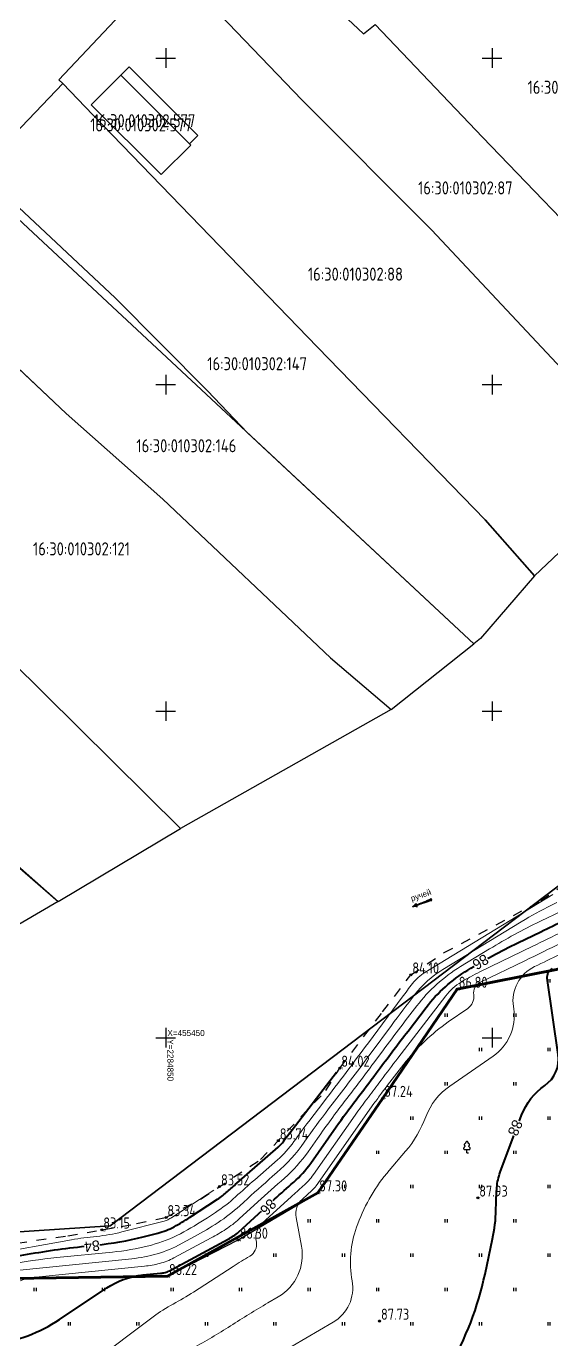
# Model space of a CAD drawing. Header units: metres. Extents: x 2284092 to 2335310, y 454860 to 483236.
# Drawn here: x 2284828.6 to 2284909.1, y 455403.7 to 455604.9 of the extents above; entities that cross this region are included whole.
import ezdxf
from ezdxf.enums import TextEntityAlignment as Align

# ---------------------------------------------------------------- set-up
doc = ezdxf.new("R2010")
doc.units = ezdxf.units.M
doc.header["$PDMODE"] = 32
doc.header["$PDSIZE"] = 0.3
doc.linetypes.add('ЛИНИЯ_1.5-1.5', pattern=[3, 1.5, -1.5])
for name, color, linetype in [('-_линия', 7, 'Continuous'), ('0 @ 0.5', 7, 'Continuous'), ('b', 7, 'Continuous'), ('D', 1, 'Continuous'), ('Eg.14_Ограждения', 7, 'Continuous'), ('Eg.14_Ограждения1', 7, 'Continuous'), ('INHABITED', 14, 'Continuous'), ('LABELS', 254, 'Continuous'), ('MUNICIPAL', 14, 'Continuous'), ('P', 94, 'Continuous'), ('Pr', 7, 'Continuous'), ('T', 7, 'Continuous'), ('КОД', 7, 'Continuous')]:
    doc.layers.add(name, color=color, linetype=linetype)
doc.styles.add('pragmai.shx2', font='pragmai.shx', dxfattribs={"height": 1.6})
doc.styles.get("Standard").update_dxf_attribs({"font": 'eskdu.shx'})
doc.styles.add('Рубленый (Р-131)', font='p131.ttf')
doc.linetypes.add('ЛИНИЯ_СВЯЗИ', pattern='A,4.5,[133,ltypeshp.shx,S=0.2,R=0,X=-0.2,Y=0],1e-05,[133,ltypeshp.shx,S=0.15,R=0,X=-0.15,Y=0],1e-05,[133,ltypeshp.shx,S=0.1,R=0,X=-0.1,Y=0],1e-05,[133,ltypeshp.shx,S=0.05,R=0,X=-0.05,Y=0],4.5,-2', length=11.00003)

# ---------------------------------------------------------------- blocks, each defined once
blk = doc.blocks.new('Крест сетки')
at = {"color": 72, "linetype": 'Continuous'}
for p, q in [((-3, 0), (3, 0)), ((0, 3), (0, -3))]:
    blk.add_line(p, q, dxfattribs=at)
blk = doc.blocks.new('Штриховка Луговая растительность')
at = {"color": 3, "linetype": 'Continuous'}
for p, q in [((-0.4, 1), (-0.4, 0)), ((0.4, 0), (0.4, 1))]:
    blk.add_line(p, q, dxfattribs=at)
blk = doc.blocks.new('Направление течения')
at = {"linetype": 'Continuous'}
h = blk.add_hatch(color=0, dxfattribs=at)
edge = h.paths.add_edge_path()
edge.add_arc((-0.03, 2.33), 1.04, 241.8876, 266.7395)
edge.add_spline(control_points=[(-0.09, 1.3), (-0.09, 1.51), (-0.11, 2.34), (-0.14, 4.01), (-0.23, 5.45), (-0.28, 6.27)], knot_values=[0, 0, 0, 0, 0.625751, 2.516384, 4.981065, 4.981065, 4.981065, 4.981065], degree=3, periodic=0)
edge.add_arc((-0.05, 6.62), 0.414, 235.3367, 276.6842)
edge.add_arc((0.05, 6.62), 0.414, 263.3158, 304.6633)
edge.add_spline(control_points=[(0.28, 6.27), (0.23, 5.45), (0.14, 4.01), (0.11, 2.34), (0.09, 1.51), (0.09, 1.3)], knot_values=[0, 0, 0, 0, 2.464681, 4.355314, 4.981065, 4.981065, 4.981065, 4.981065], degree=3, periodic=0)
edge.add_arc((0.03, 2.33), 1.04, 273.2605, 298.1124)
edge.add_spline(control_points=[(0.52, 1.42), (0.39, 1.22), (0.12, 0.79), (0.04, 0.28), (0, 0)], knot_values=[0, 0, 0, 0, 0.685038, 1.525237, 1.525237, 1.525237, 1.525237], degree=3, periodic=0)
edge.add_spline(control_points=[(0, 0), (-0.04, 0.28), (-0.12, 0.79), (-0.39, 1.22), (-0.52, 1.42)], knot_values=[0, 0, 0, 0, 0.840199, 1.525237, 1.525237, 1.525237, 1.525237], degree=3, periodic=0)
at = {"color": 0, "linetype": 'Continuous'}
blk.add_line((0, 0), (0, 6.2), dxfattribs=at)
for centre, radius, start, end in [((-0.05, 6.62), 0.414, 235.3367, 276.6842), ((0.05, 6.62), 0.414, 263.3158, 304.6633), ((-0.03, 2.33), 1.04, 241.8876, 266.7395), ((0.03, 2.33), 1.04, 273.2605, 298.1124)]:
    blk.add_arc(centre, radius, start, end, dxfattribs=at)
for points in [[(-0.09, 1.3), (-0.1, 1.92), (-0.15, 3.81), (-0.28, 6.27)], [(0.09, 1.3), (0.1, 1.92), (0.15, 3.81), (0.28, 6.27)], [(0, 0), (-0.19, 0.82), (-0.52, 1.42)], [(0, 0), (0.19, 0.82), (0.52, 1.42)]]:
    blk.add_spline(points, degree=3, dxfattribs=at)
blk = doc.blocks.new('Дерево Лиственное')
at = {"color": 0, "linetype": 'Continuous'}
for q in [(0, 1), (0.5, 0)]:
    blk.add_line((0, 0), q, dxfattribs=at)
at = {"color": 0, "linetype": 'Continuous', "flags": 128}
blk.add_lwpolyline([(0, 3.5), (-0.07, 3.49), (-0.17, 3.46), (-0.25, 3.41), (-0.31, 3.33), (-0.36, 3.23), (-0.38, 3.15), (-0.38, 3.05), (-0.38, 3), (-0.4, 2.97), (-0.43, 2.94), (-0.49, 2.9), (-0.58, 2.87), (-0.67, 2.81), (-0.74, 2.74), (-0.78, 2.66), (-0.8, 2.56), (-0.79, 2.46), (-0.76, 2.36), (-0.7, 2.28), (-0.64, 2.19), (-0.62, 2.15), (-0.6, 2.11), (-0.6, 2.06), (-0.62, 2.01), (-0.66, 1.92), (-0.73, 1.85), (-0.8, 1.78), (-0.88, 1.71), (-0.94, 1.63), (-0.98, 1.54), (-1, 1.44), (-0.99, 1.34), (-0.96, 1.25), (-0.91, 1.16), (-0.85, 1.09), (-0.77, 1.03), (-0.72, 1.01), (-0.67, 1), (0, 1), (0.67, 1), (0.72, 1.01), (0.77, 1.03), (0.85, 1.09), (0.91, 1.16), (0.96, 1.25), (0.99, 1.34), (1, 1.44), (0.98, 1.54), (0.94, 1.63), (0.88, 1.71), (0.8, 1.78), (0.73, 1.85), (0.66, 1.92), (0.62, 2.01), (0.6, 2.06), (0.6, 2.11), (0.62, 2.15), (0.64, 2.19), (0.7, 2.28), (0.76, 2.36), (0.79, 2.46), (0.8, 2.56), (0.78, 2.66), (0.74, 2.74), (0.67, 2.81), (0.58, 2.87), (0.49, 2.9), (0.43, 2.94), (0.4, 2.97), (0.38, 3), (0.38, 3.05), (0.38, 3.15), (0.36, 3.23), (0.31, 3.33), (0.25, 3.41), (0.17, 3.46), (0.07, 3.49)], close=True, dxfattribs=at)

msp = doc.modelspace()

# ---------------------------------------------------------------- linework, layer by layer
at = {"color": 5, "linetype": 'ЛИНИЯ_1.5-1.5'}
msp.add_lwpolyline([(2284823.3, 455417.88), (2284827.22, 455418.55), (2284834.98, 455419.64), (2284840.22, 455420.58), (2284845.54, 455421.52), (2284850.03, 455422.47), (2284855.4, 455425.3), (2284864.49, 455431.33), (2284874.55, 455441.91), (2284876.68, 455445.35), (2284883.22, 455453.94), (2284887.56, 455459.63), (2284892.68, 455463.02), (2284907.46, 455470.94), (2284954.95, 455504.96)], dxfattribs=at)
at = {"linetype": 'Continuous'}
msp.add_lwpolyline([(2284829.8, 455413.16), (2284850.27, 455413.46), (2284861.11, 455419.02), (2284873.29, 455426.26), (2284883.25, 455440.74), (2284894.67, 455457.44), (2284910.11, 455460.47), (2284926.28, 455468.21), (2284939.23, 455465.94), (2284954.65, 455469.43), (2284957.85, 455474.51), (2284971.14, 455477.93)], dxfattribs=at)
at = {"layer": 'D', "linetype": 'Continuous'}
for points in [[(2284844.37, 455598.66), (2284854.92, 455588.13), (2284853.64, 455586.85), (2284853.82, 455586.68), (2284849.3, 455582.15), (2284838.58, 455592.85), (2284843.1, 455597.38)], [(2284843.1, 455597.38), (2284853.82, 455586.68), (2284849.3, 455582.15), (2284838.58, 455592.85)]]:
    msp.add_lwpolyline(points, close=True, dxfattribs=at)
at = {"layer": 'Eg.14_Ограждения', "color": 42, "linetype": 'Continuous', "lineweight": 15, "ltscale": 0.5, "flags": 128}
for points, elevation in [([(2284993.12, 455527.16, 0), (2284998.27, 455531.3)], 85), ([(2285181.37, 455628.72, 0), (2285184.82, 455627.52)], 89.5), ([(2284773.48, 455375.5, 0), (2284774.12, 455375.55)], 86.5), ([(2284825.82, 455415.28, -0.018846), (2284833.33, 455416.32), (2284841.82, 455417.16, 0.037179), (2284847.38, 455418.14), (2284847.79, 455418.25, 0.061266), (2284852.25, 455419.98), (2284852.25, 455419.98, 0.021486), (2284856.39, 455422.43), (2284857.62, 455423.24, 0.04021), (2284860.7, 455425.63), (2284860.7, 455425.63, -0.005524), (2284863.63, 455428.24), (2284867.1, 455431.27, 0.060406), (2284869.64, 455434.09), (2284869.64, 455434.09, -0.010946), (2284871.9, 455437.16), (2284874.2, 455440.16, 0.004195), (2284881.05, 455449.22), (2284886.24, 455456.21, -0.004368), (2284887.81, 455458.28), (2284887.81, 455458.28, -0.092117), (2284889.72, 455459.99), (2284909.33, 455471.93, -0.023996)], 84.5), ([(2284913.81, 455470.96, -0.001931), (2284908.7, 455468.46), (2284907.31, 455467.79, 0.023996), (2284899.62, 455463.6), (2284895.17, 455460.88, 0.092117), (2284888.45, 455454.86), (2284888.45, 455454.86, 0.004368), (2284882.9, 455447.54), (2284881.86, 455446.13, -0.004195), (2284877.51, 455440.37), (2284877.51, 455440.37, 0.010945), (2284873.24, 455434.56), (2284871.8, 455432.52, -0.060406), (2284868.18, 455428.5), (2284868.18, 455428.5, 0.005524), (2284864.12, 455424.87), (2284861.24, 455422.24, -0.04021), (2284859.2, 455420.66), (2284859.2, 455420.66, -0.021486), (2284856.97, 455419.34), (2284851.25, 455416.27, -0.061266), (2284849.06, 455415.42), (2284849.06, 455415.42, -0.037179), (2284846.74, 455415.01), (2284830.11, 455413.35, 0.122363), (2284826.22, 455411.96)], 85.5), ([(2284827.12, 455414.37), (2284844.28, 455416.09, 0.037179), (2284848.22, 455416.78), (2284848.22, 455416.78, 0.061266), (2284851.94, 455418.22), (2284854.39, 455419.54, 0.021485), (2284858.01, 455421.69), (2284858.01, 455421.69, 0.040211), (2284861.33, 455424.26), (2284861.96, 455424.83, -0.005525), (2284866.37, 455428.77), (2284867.01, 455429.33, 0.060406), (2284871.21, 455433.99), (2284871.21, 455433.99, -0.010945), (2284874.95, 455439.09), (2284875.85, 455440.26, 0.004195), (2284881.46, 455447.67), (2284884.57, 455451.87, -0.004368), (2284888.13, 455456.57), (2284888.13, 455456.57, -0.092117), (2284892.44, 455460.44), (2284904.48, 455467.76, -0.023996), (2284909.1, 455470.28), (2284909.94, 455470.69, 0.001931)], 85), ([(2284838.6, 455400.15), (2284848.09, 455407.27, -0.03813), (2284851.13, 455409.21), (2284851.13, 455409.21, 0.020678), (2284854.25, 455411.05), (2284860.32, 455414.97, -0.011798), (2284862.86, 455416.53), (2284862.86, 455416.53, 0.317361), (2284863.88, 455418.74), (2284863.85, 455418.88, -0.259658), (2284864.75, 455421.57), (2284869.22, 455425.64, -0.005525), (2284871.02, 455427.25), (2284871.02, 455427.25, 0.060406), (2284872.63, 455429.04), (2284879, 455438.12, -0.010945), (2284880.81, 455440.59), (2284880.81, 455440.59, 0.004195), (2284882.66, 455443.03), (2284883.01, 455443.5, -0.004368), (2284885.56, 455446.86), (2284892.9, 455456.4, -0.092118), (2284895.27, 455458.52), (2284895.27, 455458.52, -0.023995), (2284898.11, 455460.07), (2284906.23, 455464, 0.001931), (2284915.41, 455468.49)], 86.5), ([(2284854.14, 455402.47, 0.020677), (2284859.92, 455405.87), (2284859.92, 455405.87, -0.011797), (2284865.64, 455409.38), (2284867.24, 455410.31, 0.31736), (2284870.79, 455418.05), (2284869.96, 455422.48, -0.259657), (2284870.88, 455425.22), (2284871.77, 455426.03, -0.005525), (2284872.44, 455426.63), (2284872.44, 455426.63, 0.060407), (2284873.04, 455427.3), (2284881.88, 455439.9, -0.010946), (2284882.47, 455440.69), (2284882.47, 455440.69, 0.004196), (2284883.06, 455441.48), (2284883.17, 455441.63, -0.004368), (2284883.99, 455442.71), (2284886.48, 455445.94, -0.077703), (2284893.29, 455452.4), (2284896.26, 455454.46, 0.284799), (2284897.18, 455456.56), (2284897.18, 455456.56, -0.326685), (2284898.2, 455458.48), (2284905, 455461.77, 0.001931), (2284916.21, 455467.26)], 87), ([(2284865.16, 455400.33), (2284875.65, 455406.43, 0.31736), (2284878.55, 455412.77), (2284878.55, 455412.77, -0.135497), (2284879.25, 455420.98), (2284879.44, 455421.49, -0.088442), (2284884.24, 455429.68), (2284886.73, 455432.6, 0.087314), (2284889.85, 455437.9), (2284889.85, 455437.9, -0.153291), (2284893.51, 455442.59), (2284900.15, 455447.17, 0.284799), (2284903.31, 455454.41), (2284903.26, 455454.75, -0.326685), (2284906.52, 455460.88), (2284906.52, 455460.88, 0.001931), (2284914.26, 455464.66)], 87.5), ([(2284789.18, 455413.57), (2284794.93, 455413.42, -0.004486), (2284800.35, 455413.23), (2284802.66, 455413.13, 0.115562), (2284803.44, 455413.28), (2284803.44, 455413.28, -0.058545), (2284804.2, 455413.52), (2284815.27, 455415.57, -0.009975), (2284819.14, 455416.2), (2284819.14, 455416.2, 0.007921), (2284823.01, 455416.82), (2284835.54, 455419.04, -0.018846), (2284839.41, 455419.57), (2284839.41, 455419.57, 0.037179), (2284843.26, 455420.25), (2284849.73, 455421.89, 0.061266), (2284850.34, 455422.13), (2284850.34, 455422.13, 0.021486), (2284850.91, 455422.46), (2284857.34, 455426.67)], 83.5)]:
    msp.add_lwpolyline(points, format="xyb", dxfattribs=dict(at, elevation=elevation))
at = {"layer": 'Eg.14_Ограждения', "color": 42, "linetype": 'Continuous', "lineweight": 40, "ltscale": 0.5, "flags": 128}
for points, elevation in [([(2285149.03, 455344.01, 0), (2285143.48, 455347.36)], 92), ([(2285173.89, 455628.54, 0), (2285177.8, 455627.17)], 90), ([(2284765.29, 455326.01, -0.000001), (2284763.78, 455328.74)], 86), ([(2284823.6, 455403.01, 0.112311), (2284833.71, 455406.85), (2284840.97, 455411.68, -0.122362), (2284846.53, 455413.66), (2284849.2, 455413.93, 0.03718), (2284849.9, 455414.05), (2284849.9, 455414.05, 0.061266), (2284850.57, 455414.31), (2284859.56, 455419.14, 0.021486), (2284860.39, 455419.64), (2284860.39, 455419.64, 0.04021), (2284861.16, 455420.23), (2284866.67, 455425.26, -0.005524), (2284869.6, 455427.88), (2284869.6, 455427.88, 0.060406), (2284872.22, 455430.78), (2284876.12, 455436.34, -0.010945), (2284879.16, 455440.48), (2284879.16, 455440.48, 0.004195), (2284882.26, 455444.58), (2284882.84, 455445.36, -0.004368), (2284887.12, 455451.01), (2284889.91, 455454.64, -0.092117), (2284896.29, 455460.35), (2284896.29, 455460.35, -0.023996), (2284903.93, 455464.52), (2284907.47, 455466.23, 0.001931), (2284914.61, 455469.72)], 86), ([(2284893.41, 455399.46, 0.078349), (2284898.92, 455413.79), (2284900.08, 455419.19, 0.047924), (2284900.59, 455423.63), (2284900.61, 455424.68, -0.016293), (2284900.73, 455427.07), (2284900.73, 455427.07, -0.068532), (2284901.25, 455429.39), (2284904.53, 455438.12, -0.153291), (2284908.08, 455442.68), (2284908.08, 455442.68, 0.284799), (2284910.14, 455447.4), (2284908.46, 455459.09, -0.326685), (2284909.24, 455460.57)], 88), ([(2284825.46, 455416.24), (2284828.81, 455416.83, -0.018846), (2284838.25, 455418.13), (2284839.36, 455418.24, 0.03718), (2284846.54, 455419.51), (2284848.76, 455420.07, 0.061265), (2284851.29, 455421.05), (2284851.29, 455421.05, 0.021486), (2284853.65, 455422.45), (2284857.94, 455425.25, 0.040211), (2284859.45, 455426.43), (2284859.45, 455426.43, -0.005525), (2284860.88, 455427.7), (2284867.2, 455433.21, 0.060407), (2284868.07, 455434.18), (2284868.07, 455434.18, -0.010946), (2284868.85, 455435.24), (2284876.14, 455444.73)], 84)]:
    msp.add_lwpolyline(points, format="xyb", dxfattribs=dict(at, elevation=elevation))
at = {"layer": 'P', "linetype": 'Continuous'}
for points in [[(2284887.36, 455644.62), (2284876.87, 455633.5), (2284873.41, 455636.68), (2284860.24, 455622.53), (2284880.3, 455603.71), (2284882.08, 455605.12), (2284898.53, 455587.9), (2284938.46, 455546.43), (2284965.16, 455564.9)], [(2284860.24, 455622.53), (2284880.3, 455603.71), (2284882.08, 455605.12), (2284898.53, 455587.9), (2284938.46, 455546.43), (2284924.47, 455537.72), (2284890.7, 455573.7), (2284870.84, 455593.61), (2284853.34, 455611.87), (2284858.82, 455617.78), (2284857.72, 455618.71)], [(2284849.11, 455613.13), (2284853.34, 455611.87), (2284870.84, 455593.61), (2284890.7, 455573.7), (2284924.47, 455537.72), (2284906.49, 455520.71), (2284898.93, 455529.27), (2284873.26, 455555.73), (2284838.83, 455591.3), (2284834.21, 455596.11), (2284833.64, 455596.67)], [(2284821.51, 455582.84), (2284834.21, 455596.11), (2284838.83, 455591.3), (2284873.26, 455555.73), (2284898.93, 455529.27), (2284906.49, 455520.71), (2284898.22, 455511.1), (2284897.21, 455510.29), (2284862.51, 455542.64), (2284856.4, 455549.03), (2284842.27, 455563.27), (2284825.86, 455578.65)], [(2284875.26, 455508.16), (2284884.52, 455500.23), (2284897.21, 455510.29), (2284821.28, 455581.04), (2284809.11, 455569.73), (2284834.72, 455545.59), (2284849.57, 455532.45)], [(2284875.26, 455508.16), (2284884.52, 455500.23), (2284852.28, 455482.04), (2284789.64, 455543.96), (2284811.31, 455567.66), (2284834.72, 455545.59), (2284849.57, 455532.45)], [(2284789.64, 455543.96), (2284772.31, 455524.95), (2284833.52, 455470.86), (2284852.28, 455482.04)], [(2284833.52, 455470.85), (2284813.91, 455459.42), (2284771.05, 455497.08), (2284758.34, 455508.28), (2284772.31, 455524.95), (2284782.45, 455515.18)]]:
    msp.add_lwpolyline(points, close=True, dxfattribs=at)
at = {"layer": 'P'}
for p in [(2284887.56, 455459.63, 84.11), (2284894.67, 455457.44, 86.8), (2284876.68, 455445.35, 84.02), (2284883.25, 455440.74, 87.24), (2284867.25, 455434.23, 83.74), (2284858.25, 455427.19, 83.52), (2284873.29, 455426.26, 87.3), (2284897.81, 455425.47, 87.93), (2284850.04, 455422.47, 83.34), (2284840.22, 455420.58, 83.15), (2284861.11, 455419.02, 86.3), (2284850.27, 455413.46, 86.22)]:
    msp.add_point(p, dxfattribs=at)
at = {"layer": 'Pr'}
msp.add_point((2284882.77, 455406.61, 87.73), dxfattribs=at)

# ---------------------------------------------------------------- block references
at = {"layer": '0 @ 0.5', "linetype": 'ЛИНИЯ_1.5-1.5', "xscale": 0.5, "yscale": 0.5, "zscale": 0.5}
for name, p in [('Крест сетки', (2284850, 455600)), ('Крест сетки', (2284900, 455600)), ('Крест сетки', (2284850, 455550)), ('Крест сетки', (2284900, 455550)), ('Крест сетки', (2284850, 455500)), ('Крест сетки', (2284900, 455500)), ('Крест сетки', (2284850, 455450)), ('Крест сетки', (2284900, 455450)), ('Дерево Лиственное', (2284896.14, 455432.35))]:
    msp.add_blockref(name, p, dxfattribs=at)
at = {"layer": '0 @ 0.5', "linetype": 'Continuous', "xscale": 0.4999999999999997, "yscale": 0.4999999999999997, "zscale": 0.4999999999999997, "rotation": 290.2295567848411}
msp.add_blockref('Направление течения', (2284887.79, 455470.07), dxfattribs=at)
at = {"layer": '0 @ 0.5', "linetype": 'Continuous', "xscale": 0.5, "yscale": 0.5, "zscale": 0.5}
for p in [(2284908.72, 455458.44), (2284892.97, 455453.19), (2284903.47, 455453.19), (2284898.22, 455447.94), (2284908.72, 455447.94), (2284892.97, 455442.69), (2284903.47, 455442.69), (2284887.72, 455437.44), (2284898.22, 455437.44), (2284908.72, 455437.44), (2284882.47, 455432.19), (2284892.97, 455432.19), (2284903.47, 455432.19), (2284877.22, 455426.94), (2284887.72, 455426.94), (2284898.22, 455426.94), (2284908.72, 455426.94), (2284871.97, 455421.69), (2284882.47, 455421.69), (2284892.97, 455421.69), (2284903.47, 455421.69), (2284856.22, 455416.44), (2284866.72, 455416.44), (2284877.22, 455416.44), (2284887.72, 455416.44), (2284898.22, 455416.44), (2284908.72, 455416.44), (2284829.97, 455411.19), (2284840.47, 455411.19), (2284850.97, 455411.19), (2284861.47, 455411.19), (2284871.97, 455411.19), (2284882.47, 455411.19), (2284892.97, 455411.19), (2284903.47, 455411.19), (2284835.22, 455405.94), (2284845.72, 455405.94), (2284856.22, 455405.94), (2284866.72, 455405.94), (2284877.22, 455405.94), (2284887.72, 455405.94), (2284898.22, 455405.94), (2284908.72, 455405.94)]:
    msp.add_blockref('Штриховка Луговая растительность', p, dxfattribs=at)

# ---------------------------------------------------------------- texts
at = {"linetype": 'ЛИНИЯ_СВЯЗИ', "style": 'Рубленый (Р-131)'}
msp.add_text('ручей', height=0.9, rotation=19.1382, dxfattribs=at).set_placement((2284887.71, 455470.87, 89.52))
at = {"linetype": 'ЛИНИЯ_1.5-1.5', "style": 'Рубленый (Р-131)'}
msp.add_text('X=455450', height=0.931, dxfattribs=at).set_placement((2284850.25, 455450.25))
msp.add_text('Y=2284850', height=0.931, rotation=270, dxfattribs=at).set_placement((2284850.25, 455449.75))
at = {"layer": 'LABELS', "color": 0}
for s, p in [('16:30:010302:86', (2284912.7, 455595.53)), ('16:30:010302:577', (2284846.75, 455590.41)), ('16:30:010302:577', (2284846.2, 455589.77)), ('16:30:010302:87', (2284895.9, 455580.12)), ('16:30:010302:88', (2284879.06, 455566.92)), ('16:30:010302:147', (2284864, 455553.2)), ('16:30:010302:146', (2284853.16, 455540.64)), ('16:30:010302:121', (2284837.08, 455524.85))]:
    msp.add_text(s, height=2, dxfattribs=at).set_placement(p, align=Align.MIDDLE_CENTER)
at = {"layer": 'T'}
for s, p in [('84.10', (2284887.78, 455459.82, 84.11)), ('86.80', (2284894.89, 455457.63, 86.8)), ('84.02', (2284876.89, 455445.54, 84.02)), ('87.24', (2284883.47, 455440.93, 87.24)), ('83.74', (2284867.47, 455434.42, 83.74)), ('83.52', (2284858.47, 455427.38, 83.52)), ('87.30', (2284873.5, 455426.45, 87.3)), ('87.93', (2284898.03, 455425.66, 87.93)), ('83.34', (2284850.25, 455422.66, 83.34)), ('83.15', (2284840.43, 455420.77, 83.15)), ('86.30', (2284861.32, 455419.21, 86.3)), ('86.22', (2284850.49, 455413.65, 86.22)), ('87.73', (2284882.98, 455406.8, 87.73))]:
    msp.add_text(s, height=1.7, dxfattribs=at).set_placement(p)
at = {"layer": 'КОД'}
for s, p in [('v', (2284894.82, 455457.19, 86.8)), ('v', (2284894.82, 455457.19, 86.8)), ('n', (2284876.83, 455445.1, 84.02)), ('n', (2284876.83, 455445.1, 84.02)), ('v', (2284883.4, 455440.49, 87.24)), ('v', (2284883.4, 455440.49, 87.24)), ('v', (2284873.44, 455426.01, 87.3)), ('v', (2284873.44, 455426.01, 87.3)), ('r', (2284897.96, 455425.22, 87.93)), ('r', (2284897.96, 455425.22, 87.93)), ('ur', (2284840.37, 455420.33, 83.15)), ('ur', (2284840.37, 455420.33, 83.15)), ('v', (2284861.26, 455418.77, 86.3)), ('v', (2284861.26, 455418.77, 86.3)), ('v', (2284850.42, 455413.21, 86.22)), ('v', (2284850.42, 455413.21, 86.22))]:
    msp.add_text(s, height=0.5, dxfattribs=at).set_placement(p)

# ---------------------------------------------------------------- next in the draw order: texts
at = {"layer": 'Eg.14_Ограждения1', "color": 42, "char_height": 1.6, "attachment_point": 5, "style": 'pragmai.shx2', "bg_fill": 3, "box_fill_scale": 1, "bg_fill_color": 1, "bg_fill_transparency": 0}
for s, insert, rotation in [('86', (2284898.23, 455461.6), 210.9533), ('88', (2284903.54, 455436.19), 246.1139), ('86', (2284865.69, 455424.08), 226.7737), ('84', (2284838.7, 455418.08), 186.3122)]:
    msp.add_mtext(s, dxfattribs=dict(at, insert=insert, rotation=rotation))

# ---------------------------------------------------------------- next in the draw order: linework, layer by layer
at = {"layer": '-_линия', "color": 1, "lineweight": 100}
msp.add_lwpolyline([(2284692.98, 455389.51), (2284710.98, 455407.1), (2284718.3, 455409.25), (2284740.27, 455406.09), (2284758.33, 455406.57), (2284781.77, 455410.55), (2284791.98, 455412.33), (2284804.32, 455410.27), (2284822.94, 455413.06), (2284850.27, 455413.46), (2284873.29, 455426.26), (2284883.25, 455440.74), (2284894.67, 455457.44), (2284910.11, 455460.47), (2284926.44, 455468.06), (2284939.23, 455465.94), (2284942.66, 455475.39), (2284978.89, 455500.1), (2284999.53, 455523.73), (2285083.63, 455583.72)], dxfattribs=at)
at = {"layer": 'b', "linetype": 'Continuous'}
msp.add_lwpolyline([(2284400.46, 455452.39), (2284362.59, 455424.7), (2284292.45, 455322.69), (2284378.23, 455332.83), (2284465.8, 455326.3), (2284589.4, 455364.3), (2284647.1, 455343.8), (2284731.2, 455423), (2284803.4, 455418.7), (2284841.5, 455421.2), (2285132.4, 455641.7), (2285249.4, 455625.3), (2285143.47, 455740.54), (2285079.3, 455808.6), (2285088.13, 455821.89), (2285062.82, 455841.71), (2284892, 456015.6)], close=True, dxfattribs=at)
at = {"layer": 'INHABITED', "linetype": 'Continuous'}
for points in [[(2284610.4, 456182.68), (2284703.32, 456099.56), (2284741.28, 456142.96), (2284748.25, 456145.5), (2284755.42, 456141.97), (2284829.1, 456092.32), (2284885.44, 456034.41), (2284885.84, 456028.69), (2284885.1, 456022.7), (2284892, 456015.6), (2285062.82, 455841.71), (2285088.13, 455821.89), (2285079.3, 455808.6), (2285143.47, 455740.54), (2285249.4, 455625.3), (2285132.4, 455641.7), (2284841.5, 455421.2), (2284803.4, 455418.7), (2284731.2, 455423), (2284647.1, 455343.8), (2284589.4, 455364.3)], [(2284610.4, 456182.68), (2284703.32, 456099.56), (2284741.28, 456142.96), (2284748.25, 456145.5), (2284755.42, 456141.97), (2284829.1, 456092.32), (2284885.44, 456034.41), (2284885.84, 456028.69), (2284885.1, 456022.7), (2284892, 456015.6), (2285062.82, 455841.71), (2285088.13, 455821.89), (2285079.3, 455808.6), (2285143.47, 455740.54), (2285249.4, 455625.3), (2285132.4, 455641.7), (2284841.5, 455421.2), (2284803.4, 455418.7), (2284731.2, 455423), (2284647.1, 455343.8), (2284589.4, 455364.3)], [(2284905.85, 456001.5), (2285062.82, 455841.71), (2285088.13, 455821.89), (2285079.3, 455808.6), (2285143.47, 455740.54), (2285249.4, 455625.3), (2285132.4, 455641.7), (2284841.5, 455421.2), (2284803.4, 455418.7), (2284731.2, 455423), (2284647.1, 455343.8), (2284589.4, 455364.3)]]:
    msp.add_lwpolyline(points, dxfattribs=at)
at = {"layer": 'MUNICIPAL', "linetype": 'Continuous'}
for points in [[(2284610.4, 456182.68), (2284703.32, 456099.56), (2284741.28, 456142.96), (2284748.25, 456145.5), (2284755.42, 456141.97), (2284829.1, 456092.32), (2284885.44, 456034.41), (2284885.84, 456028.69), (2284885.1, 456022.7), (2284892, 456015.6), (2285062.82, 455841.71), (2285088.13, 455821.89), (2285079.3, 455808.6), (2285143.47, 455740.54), (2285249.4, 455625.3), (2285132.4, 455641.7), (2284841.5, 455421.2), (2284803.4, 455418.7), (2284731.2, 455423), (2284647.1, 455343.8), (2284589.4, 455364.3)], [(2284589.4, 455364.3), (2284647.1, 455343.8), (2284731.2, 455423), (2284803.4, 455418.7), (2284841.5, 455421.2), (2285132.4, 455641.7), (2285249.4, 455625.3), (2285143.47, 455740.54), (2285079.3, 455808.6), (2285088.13, 455821.89), (2285062.82, 455841.71), (2284892, 456015.6), (2284885.1, 456022.7), (2284885.84, 456028.69), (2284885.44, 456034.41), (2284829.1, 456092.32), (2284755.42, 456141.97), (2284748.25, 456145.5), (2284741.28, 456142.96), (2284703.32, 456099.56), (2284610.4, 456182.68)], [(2284610.4, 456182.68), (2284703.32, 456099.56), (2284741.28, 456142.96), (2284748.25, 456145.5), (2284755.42, 456141.97), (2284829.1, 456092.32), (2284885.44, 456034.41), (2284885.84, 456028.69), (2284885.1, 456022.7), (2284892, 456015.6), (2285062.82, 455841.71), (2285088.13, 455821.89), (2285079.3, 455808.6), (2285143.47, 455740.54), (2285249.4, 455625.3), (2285132.4, 455641.7), (2284841.5, 455421.2), (2284803.4, 455418.7), (2284731.2, 455423), (2284647.1, 455343.8), (2284589.4, 455364.3)], [(2284589.4, 455364.3), (2284647.1, 455343.8), (2284731.2, 455423), (2284803.4, 455418.7), (2284841.5, 455421.2), (2285132.4, 455641.7), (2285249.4, 455625.3), (2285143.47, 455740.54), (2285079.3, 455808.6), (2285088.13, 455821.89), (2285062.82, 455841.71), (2284892, 456015.6), (2284885.1, 456022.7), (2284885.84, 456028.69), (2284885.44, 456034.41), (2284829.1, 456092.32), (2284755.42, 456141.97), (2284748.25, 456145.5), (2284741.28, 456142.96), (2284703.32, 456099.56), (2284610.4, 456182.68)]]:
    msp.add_lwpolyline(points, dxfattribs=at)

doc.saveas('drawing.dxf')
